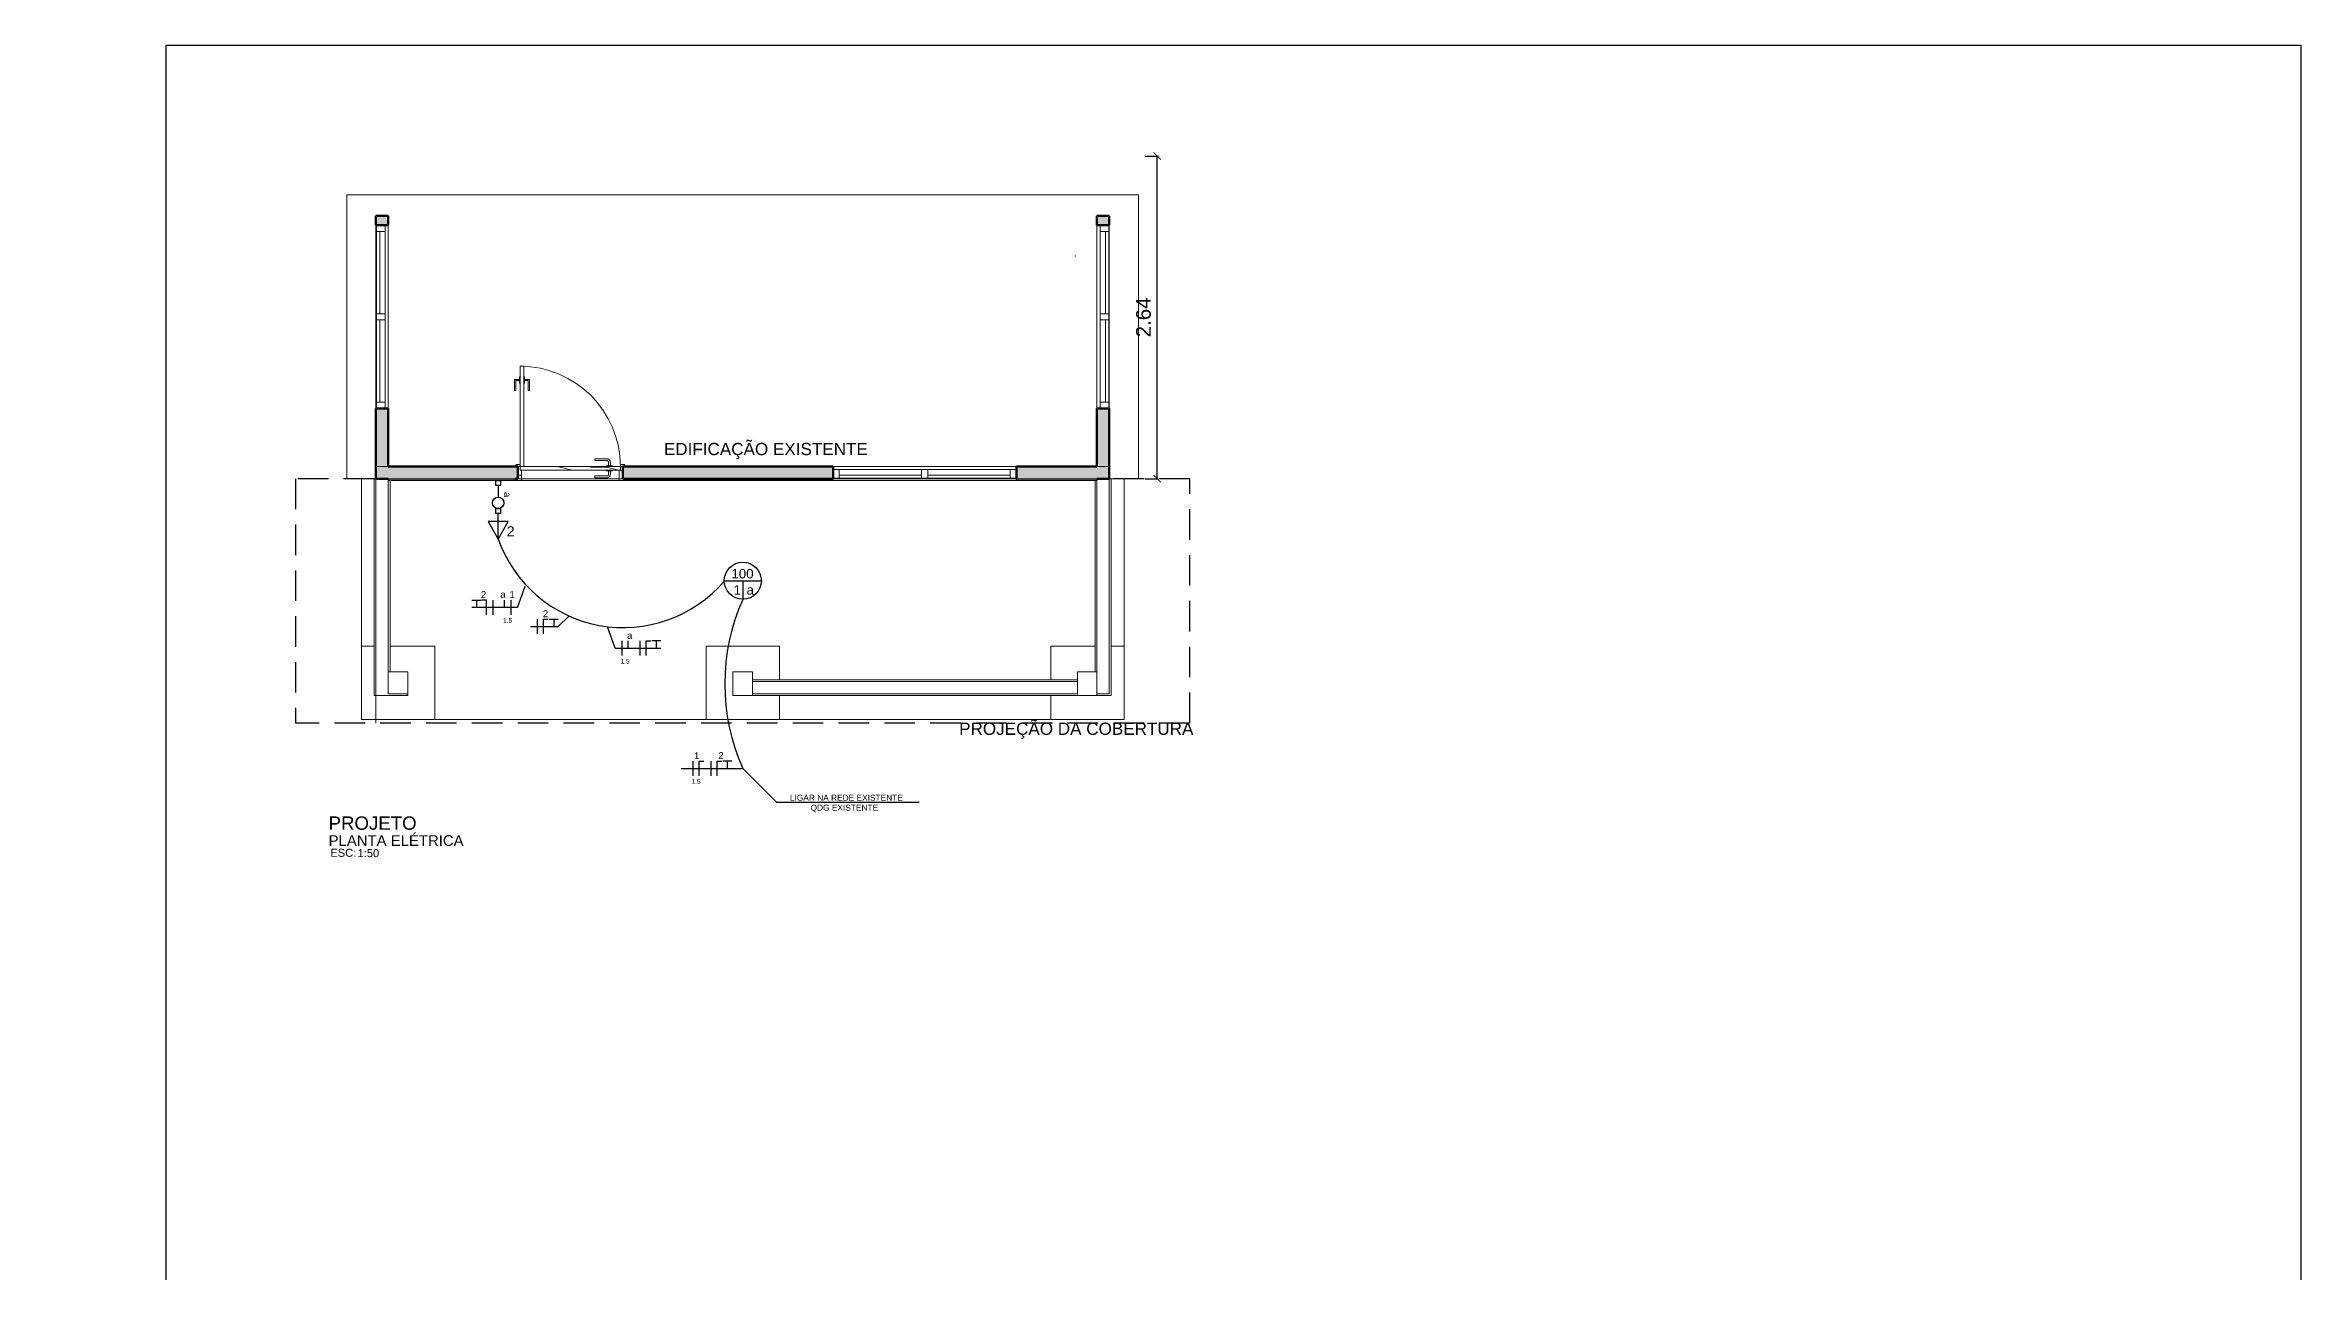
# Model space of a CAD drawing. Header units: inches. Extents: x -415 to -271, y -42 to 11.
# Drawn here: x -354.62 to -336.16, y -11.88 to -1.84 of the extents above; entities that cross this region are included whole.
import ezdxf
from ezdxf.enums import TextEntityAlignment as Align

# ---------------------------------------------------------------- set-up
doc = ezdxf.new("R2010")
doc.units = ezdxf.units.IN
doc.header["$MEASUREMENT"] = 0
doc.linetypes.add('HIDDEN', pattern=[0.375, 0.25, -0.125])
doc.layers.get('0').update_dxf_attribs({"color": 8})
doc.layers.get('DEFPOINTS').update_dxf_attribs({"lineweight": 0})
for name, color, linetype, lineweight in [('Abertura', 7, 'Continuous', 9), ('Arestas comuns', 7, 'Continuous', 20), ('Fundações estruturais', 7, 'Continuous', 9), ('Moldura_Montante', 7, 'Continuous', 20), ('Padrão de corte', 7, 'Continuous', 90), ('Paredes', 7, 'Continuous', 20), ('Pisos', 7, 'Continuous', 20), ('Portas', 7, 'Continuous', 20), ('Vidro', 7, 'Continuous', 9)]:
    doc.layers.add(name, color=color, linetype=linetype, lineweight=lineweight)
for name, color, linetype in [('ARQ-COTA-25', 12, 'Continuous'), ('ARQ-PIS', 1, 'Continuous'), ('ARQ-TAB', 1, 'Continuous'), ('ARQ-TXT-02', 2, 'Continuous'), ('ARQ-TXT-03', 3, 'Continuous'), ('ARQ-TXT-04', 4, 'Continuous'), ('DI-Linhas_do_quadro', 1, 'Continuous'), ('EL-Textos_pontos', 2, 'Continuous'), ('ELE-VT3', 30, 'Continuous'), ('PROJECÃO', 1, 'HIDDEN'), ('Texto', 3, 'Continuous')]:
    doc.layers.add(name, color=color, linetype=linetype)
doc.styles.add('Annotative', font='arial.ttf')
doc.styles.add('Arial', font='ARIALUNI.ttf')
doc.styles.add('ARIAL 1mm', font='arial.ttf', dxfattribs={"height": 0.1})
doc.styles.add('ELE-SIMB-12MM', font='arial.ttf', dxfattribs={"height": 0.12})
doc.styles.add('MÉDIO', font='arial.ttf', dxfattribs={"height": 0.13})
doc.dimstyles.new('1-50', dxfattribs={"dimtxt": 0.12, "dimasz": 0.06, "dimexe": 0.01, "dimexo": 0.05, "dimgap": 0.05, "dimtad": 1, "dimzin": 4, "dimdsep": 46, "dimtxsty": 'Annotative', "dimblk": 'ARCHTICK', "dimcen": 0.09, "dimclrd": 14, "dimclre": 14, "dimclrt": 2, "dimadec": 0, "dimazin": 0, "dimtfac": 1, "dimtix": 1, "dimtofl": 0, "dimtmove": 0, "dimatfit": 3, "dimldrblk": 'DOT', "dimfxl": 0.1, "dimfxlon": 1, "dimtolj": 1, "dimtzin": 0, "dimarcsym": 0})
pattern_1 = [(180, (26932.8, 10855.4), (-2e-13, -1270), [254, -381, 127, -508]), (180, (26043.8, 10823.6), (-2e-13, -1270), [254, -1016]), (180, (26170.8, 10760.1), (-2e-13, -1270), [127, -1143]), (180, (26869.3, 10728.4), (-2e-13, -1270), [63.5, -889, 63.5, -254]), (180, (26424.8, 10664.9), (-2e-13, -1270), [254, -381, 63.5, -571.5]), (180, (26742.3, 10633.1), (-2e-13, -1270), [190.5, -1079.5]), (180, (26424.8, 10601.4), (-2e-13, -1270), [381, -889]), (180, (26805.8, 10569.6), (-2e-13, -1270), [254, -1016]), (180, (26297.8, 10537.9), (-2e-13, -1270), [635, -635]), (180, (26678.8, 10474.4), (-2e-13, -1270), [127, -381, 254, -508]), (180, (25789.8, 10442.6), (-2e-13, -1270), [254, -1016]), (180, (26043.8, 10410.9), (-2e-13, -1270), [127, -1143]), (180, (26297.8, 10379.1), (-2e-13, -1270), [127, -1143]), (180, (26932.8, 10347.4), (-2e-13, -1270), [254, -1016]), (180, (26297.8, 10315.6), (-2e-13, -1270), [254, -1016]), (180, (26297.8, 10252.1), (-2e-13, -1270), [254, -254, 254, -508]), (180, (26551.8, 10188.6), (-2e-13, -1270), [127, -635, 254, -254]), (180, (26297.8, 10156.9), (-2e-13, -1270), [381, -889]), (180, (26297.8, 10093.4), (-2e-13, -1270), [254, -1016]), (180, (26805.8, 10061.6), (-2e-13, -1270), [381, -508, 127, -254]), (180, (26805.8, 9998.1), (-2e-13, -1270), [635, -635]), (180, (26043.8, 9966.4), (-2e-13, -1270), [127, -1143]), (180, (26424.8, 9934.6), (-2e-13, -1270), [254, -1016]), (180, (26678.8, 9902.9), (-2e-13, -1270), [127, -508, 127, -508]), (180, (26805.8, 9871.1), (-2e-13, -1270), [127, -381, 254, -508]), (180, (26551.8, 9839.4), (-2e-13, -1270), [127, -635, 127, -381]), (180, (26297.8, 9807.6), (-2e-13, -1270), [381, -889]), (180, (26805.8, 9744.1), (-2e-13, -1270), [254, -1016]), (180, (26170.8, 9712.4), (-2e-13, -1270), [127, -1143]), (180, (25916.8, 9680.6), (-2e-13, -1270), [127, -1143]), (194.036, (26043.78, 10760.1), (-1270, 0.005), [130.81, -5105.534]), (194.036, (25916.78, 10474.36), (-1270, 0.005), [130.81, -5105.534]), (194.036, (26043.78, 9712.36), (-1270, 0.005), [130.81, -5105.534]), (194.036, (26424.78, 10188.6), (-1270, 0.005), [130.81, -5105.534]), (194.036, (26170.78, 9998.1), (-1270, 0.005), [130.81, -5105.534]), (194.036, (26043.78, 10093.36), (-1270, 0.005), [130.81, -5105.534]), (194.036, (26678.78, 9871.1), (-1270, 0.005), [130.81, -5105.534]), (194.036, (26170.78, 9934.6), (-1270, 0.005), [130.81, -5105.534]), (194.036, (25916.78, 10410.86), (-1270, 0.005), [261.62, -4974.724]), (194.036, (26043.78, 10315.6), (-1270, 0.005), [261.62, -4974.724]), (194.036, (26043.78, 10252.1), (-1270, 0.005), [261.62, -4974.724]), (345.964, (26424.78, 10664.86), (1270, 0.005), [130.81, -261.62, 130.81, -4713.104]), (345.964, (26678.78, 10474.36), (1270, 0.005), [130.81, -5105.534]), (345.964, (26678.78, 9902.86), (1270, 0.005), [261.62, -4974.724]), (14.036, (26043.78, 10823.6), (1270, -0.005), [130.81, -5105.534]), (165.964, (25789.78, 10823.6), (-1270, -0.005), [130.81, -5105.534]), (165.964, (26170.78, 10379.1), (-1270, -0.005), [130.81, -5105.534]), (165.964, (25916.78, 10156.86), (-1270, -0.005), [130.81, -5105.534]), (165.964, (26424.78, 10061.6), (-1270, -0.005), [130.81, -5105.534]), (165.964, (26551.78, 9902.86), (-1270, -0.005), [130.81, -5105.534]), (165.964, (26424.78, 9839.36), (-1270, -0.005), [130.81, -5105.534]), (165.964, (26424.78, 10061.6), (-1270, -0.005), [130.81, -5105.534]), (165.964, (26043.78, 9871.1), (-1270, -0.005), [523.24, -4713.104]), (165.964, (26805.78, 10728.36), (-1270, -0.005), [523.24, -4713.104]), (165.964, (26678.78, 10633.1), (-1270, -0.005), [523.24, -4713.104]), (165.964, (26551.78, 10569.6), (-1270, -0.005), [130.81, -261.62, 261.62, -4582.294]), (165.964, (26551.78, 10474.36), (-1270, -0.005), [261.62, -261.62, 261.62, -4451.484]), (165.964, (26678.78, 10347.36), (-1270, -0.005), [523.24, -4713.104]), (165.964, (26805.78, 10252.1), (-1270, -0.005), [523.24, -4713.104]), (165.964, (26805.78, 10188.6), (-1270, -0.005), [523.24, -4713.104]), (165.964, (25916.78, 9807.6), (-1270, -0.005), [130.81, -5105.534]), (165.964, (25789.78, 9680.6), (-1270, -0.005), [261.62, -4974.724]), (165.964, (26551.78, 9744.1), (-1270, -0.005), [261.62, -4974.724]), (165.964, (26678.78, 10855.36), (-1270, -0.005), [523.24, -4713.104]), (165.964, (25916.78, 9966.36), (-1270, -0.005), [392.43, -4843.914]), (165.964, (25789.78, 10061.6), (-1270, -0.005), [784.86, -4451.484])]

# ---------------------------------------------------------------- blocks, each defined once
blk = doc.blocks.new('PORTA MADEIRA - PM 80x210cm-2565474-REVESTIMENTOS')
at = {"layer": 'Portas', "true_color": 0x787878}
h = blk.add_hatch(dxfattribs=at)
h.set_pattern_fill('FP_3', color=8, style=0, pattern_type=2)
h.set_pattern_definition(pattern_1)
h.paths.add_polyline_path([(-400, 65), (-440, 65), (-447, 62), (-450, 55), (-450, 50), (-430, 50), (-430, -50), (-450, -50), (-450, -55), (-447, -62), (-440, -65), (-410, -65), (-410, -20), (-400, -20), (-400, 36)])
h.paths.add_polyline_path([(430, 65), (400, 65), (400, -20), (410, -20), (410, -65), (440, -65), (447, -62), (450, -55), (450, -50), (430, -50), (430, 50), (450, 50), (450, 55), (447, 62), (440, 65)])
h = blk.add_hatch(dxfattribs=at)
h.set_pattern_fill('FP_3', color=8, style=0, pattern_type=2)
h.set_pattern_definition(pattern_1)
h.paths.add_polyline_path([(-404, -20), (-410, -20), (-410, -50), (410, -50), (410, -20), (-328, -20)])
at = {"layer": 'Abertura'}
for p, q in [((410, -50), (380, -50)), ((380, -50), (380, -870)), ((410, -870), (410, -50)), ((344, -673), (334, -673)), ((334, -673), (334, -763)), ((344, -753), (344, -673)), ((374, -733), (374, -783)), ((380, -733), (374, -733)), ((380, -783), (380, -733)), ((410, -733), (416, -733)), ((410, -783), (410, -733)), ((416, -733), (416, -783)), ((446, -753), (446, -673)), ((446, -673), (456, -673)), ((456, -673), (456, -763)), ((334, -763), (374, -763)), ((374, -753), (344, -753)), ((374, -783), (380, -783)), ((380, -870), (410, -870)), ((416, -783), (410, -783)), ((416, -753), (446, -753)), ((456, -763), (416, -763))]:
    blk.add_line(p, q, dxfattribs=at)
blk.add_arc((410, -50), 820, 180, 270, dxfattribs=at)
at = {"layer": 'Portas'}
for p, q in [((-450, 50), (450, 50)), ((-400, 65), (-440, 65)), ((-400, -20), (-400, 65)), ((-328, 15), (-328, -15)), ((-313, -15), (-313, 15)), ((-200, 42), (-300, 42)), ((-300, 27), (-200, 27)), ((-200, 27), (-200, 42)), ((440, 65), (400, 65)), ((400, 65), (400, -20)), ((-450, -50), (-450, -55)), ((450, -50), (-450, -50)), ((-440, -65), (-410, -65)), ((-410, -65), (-410, -20)), ((-410, -20), (-400, -20)), ((410, -20), (-410, -20)), ((-410, -20), (-410, -50)), ((-410, -50), (410, -50)), ((-345, -15), (-345, -20)), ((-295, -15), (-345, -15)), ((-345, -50), (-345, -55)), ((-345, -55), (-295, -55)), ((-328, -55), (-328, -85)), ((-313, -85), (-313, -55)), ((-200, -98), (-300, -98)), ((-300, -113), (-200, -113)), ((-295, -20), (-295, -15)), ((-295, -55), (-295, -50)), ((-200, -113), (-200, -98)), ((410, -50), (380, -50)), ((400, -20), (410, -20)), ((410, -20), (410, -65)), ((410, -50), (410, -20)), ((410, -65), (440, -65)), ((450, -55), (450, -50)), ((380, -733), (374, -733)), ((374, -733), (374, -783)), ((380, -783), (380, -733)), ((416, -733), (410, -733)), ((410, -733), (410, -783)), ((416, -783), (416, -733)), ((374, -783), (380, -783)), ((410, -783), (416, -783))]:
    blk.add_line(p, q, dxfattribs=at)
at = {"layer": 'Portas', "flags": 128}
for points in [[(-300, 42), (-301, 42), (-302, 42), (-303, 42), (-304, 42), (-305, 42), (-307, 42), (-308, 41), (-309, 41), (-310, 41), (-311, 40), (-312, 40), (-313, 39), (-314, 39), (-315, 38), (-316, 38), (-316, 37), (-317, 36), (-318, 36), (-319, 35), (-320, 34), (-320, 33), (-321, 33), (-322, 32), (-323, 31), (-323, 30), (-324, 29), (-324, 28), (-325, 27), (-325, 26), (-326, 25), (-326, 24), (-326, 23), (-327, 22), (-327, 21), (-327, 20), (-327, 19), (-327, 17), (-327, 16), (-328, 15), (-328, 15)], [(-313, 15), (-313, 15), (-312, 16), (-312, 16), (-312, 17), (-312, 17), (-312, 18), (-312, 18), (-312, 19), (-312, 19), (-312, 20), (-311, 20), (-311, 21), (-311, 21), (-311, 22), (-310, 22), (-310, 22), (-310, 23), (-309, 23), (-309, 24), (-309, 24), (-308, 24), (-308, 25), (-308, 25), (-307, 25), (-307, 26), (-306, 26), (-306, 26), (-305, 26), (-305, 26), (-305, 27), (-304, 27), (-304, 27), (-303, 27), (-303, 27), (-302, 27), (-302, 27), (-301, 27), (-301, 27), (-300, 27), (-300, 27)], [(-328, -85), (-327, -86), (-327, -87), (-327, -88), (-327, -89), (-327, -90), (-327, -92), (-326, -93), (-326, -94), (-326, -95), (-325, -96), (-325, -97), (-324, -98), (-324, -99), (-323, -100), (-323, -101), (-322, -101), (-321, -102), (-321, -103), (-320, -104), (-319, -105), (-318, -105), (-318, -106), (-317, -107), (-316, -108), (-315, -108), (-314, -109), (-313, -109), (-312, -110), (-311, -110), (-310, -111), (-309, -111), (-308, -111), (-307, -112), (-306, -112), (-305, -112), (-304, -112), (-302, -112), (-301, -112), (-300, -113), (-300, -113)], [(-300, -98), (-300, -98), (-301, -97), (-301, -97), (-302, -97), (-302, -97), (-303, -97), (-303, -97), (-304, -97), (-304, -97), (-305, -97), (-305, -96), (-306, -96), (-306, -96), (-307, -96), (-307, -95), (-307, -95), (-308, -95), (-308, -94), (-309, -94), (-309, -94), (-309, -93), (-310, -93), (-310, -93), (-310, -92), (-311, -92), (-311, -91), (-311, -91), (-311, -90), (-311, -90), (-312, -90), (-312, -89), (-312, -89), (-312, -88), (-312, -88), (-312, -87), (-312, -87), (-312, -86), (-313, -86), (-313, -85), (-313, -85)]]:
    blk.add_lwpolyline(points, dxfattribs=at)
at = {"layer": 'Portas'}
for centre, start, end in [((-440, 55), 90, 180), ((-440, 55), 90, 180), ((440, 55), 360, 90), ((440, 55), 360, 90), ((-440, -55), 180, 270), ((-440, -55), 180, 270), ((440, -55), 270, 360), ((440, -55), 270, 360)]:
    blk.add_arc(centre, 10, start, end, dxfattribs=at)
blk = doc.blocks.new('janela ambev 2 panos - 72_W_ x 68_H_-2553697-REVESTIMENTOS')
at = {"layer": 'Moldura_Montante'}
for p, q in [((-1321, 51), (-1372, 51)), ((-1321, -19), (-1321, 51)), ((-596, 51), (-647, 51)), ((-647, 51), (-647, -19)), ((-596, -19), (-596, 51)), ((128, 51), (78, 51)), ((78, 51), (78, -19)), ((-1372, -19), (-1321, -19)), ((-647, -19), (-596, -19)), ((78, -19), (128, -19))]:
    blk.add_line(p, q, dxfattribs=at)
at = {"layer": 'Moldura_Montante', "lineweight": 9}
for p, q in [((-1321, 51), (-647, 51)), ((-596, 51), (78, 51)), ((-647, -19), (-1321, -19)), ((78, -19), (-596, -19))]:
    blk.add_line(p, q, dxfattribs=at)
at = {"layer": 'Vidro'}
for p, q in [((-647, 7), (-1321, 7)), ((-1321, 7), (-1321, -19)), ((-647, -19), (-647, 7)), ((78, 7), (-596, 7)), ((-596, 7), (-596, -19)), ((78, -19), (78, 7)), ((-1321, -19), (-647, -19)), ((-596, -19), (78, -19))]:
    blk.add_line(p, q, dxfattribs=at)
blk = doc.blocks.new('janela ambev 2 panos - 72_W_ x 68_H_-2558328-REVESTIMENTOS')
at = {"layer": 'Moldura_Montante'}
for p, q in [((-1372, 19), (-1321, 19)), ((-1321, 19), (-1321, -51)), ((-647, 19), (-596, 19)), ((-647, -51), (-647, 19)), ((-596, 19), (-596, -51)), ((78, 19), (128, 19)), ((78, -51), (78, 19)), ((-1321, -51), (-1372, -51)), ((-596, -51), (-647, -51)), ((128, -51), (78, -51))]:
    blk.add_line(p, q, dxfattribs=at)
at = {"layer": 'Moldura_Montante', "lineweight": 9}
for p, q in [((-647, 19), (-1321, 19)), ((78, 19), (-596, 19)), ((-1321, -51), (-647, -51)), ((-596, -51), (78, -51))]:
    blk.add_line(p, q, dxfattribs=at)
at = {"layer": 'Vidro'}
for p, q in [((-1321, 19), (-647, 19)), ((-1321, -7), (-1321, 19)), ((-647, 19), (-647, -7)), ((-596, 19), (78, 19)), ((-596, -7), (-596, 19)), ((78, 19), (78, -7)), ((-647, -7), (-1321, -7)), ((78, -7), (-596, -7))]:
    blk.add_line(p, q, dxfattribs=at)
blk = doc.blocks.new('_ArchTick')
at = {"color": 0, "linetype": 'ByBlock', "const_width": 0.15}
blk.add_lwpolyline([(-0.5, -0.5), (0.5, 0.5)], dxfattribs=at)
blk = doc.blocks.new('*D682')
at = {"layer": 'ARQ-TAB', "color": 14, "linetype": 'ByBlock', "lineweight": -2, "transparency": 16777216}
for p, q in [((-345.623, -2.752), (-345.513, -2.752)), ((-345.523, -5.392), (-345.523, -2.752)), ((-345.623, -5.392), (-345.513, -5.392))]:
    blk.add_line(p, q, dxfattribs=at)
at = {"layer": 'DEFPOINTS', "color": 0, "linetype": 'ByBlock', "transparency": 16777216}
for p in [(-360.983, -2.752), (-345.523, -2.752), (-345.901, -5.392)]:
    blk.add_point(p, dxfattribs=at)
at = {"layer": 'ARQ-TAB', "color": 14, "linetype": 'ByBlock', "lineweight": -2, "transparency": 16777216, "xscale": 0.06, "yscale": 0.06, "zscale": 0.06}
for p, rotation in [((-345.523, -2.752), 90), ((-345.523, -5.392), 270)]:
    blk.add_blockref('_ArchTick', p, dxfattribs=dict(at, rotation=rotation))
at = {"layer": 'ARQ-TAB', "color": 2, "linetype": 'ByBlock', "transparency": 16777216, "insert": (-345.635, -4.072), "char_height": 0.12, "attachment_point": 5, "rotation": 90, "style": 'Annotative'}
blk.add_mtext('\\A1;2.64', dxfattribs=at)
blk = doc.blocks.new('_Dot')
at = {"color": 0, "linetype": 'ByBlock', "lineweight": -2}
blk.add_line((-0.5, 0), (-1, 0), dxfattribs=at)
at = {"color": 0, "linetype": 'ByBlock', "const_width": 0.5}
blk.add_lwpolyline([(-0.25, 0, 1), (0.25, 0, 1)], format="xyb", close=True, dxfattribs=at)
blk = doc.blocks.new('*U502')
at = {"layer": 'ELE-VT3'}
blk.add_lwpolyline([(-0.026, 0.026), (0.026, 0.026), (0.026, -0.026), (-0.026, -0.026)], close=True, dxfattribs=at)
blk.add_lwpolyline([(0.026, 0), (0.154, 0)], dxfattribs=at)
blk.add_circle((0.217, 0), 0.0623, dxfattribs=at)
at = {"layer": 'ELE-VT3', "style": 'ARIAL 1mm'}
blk.add_attdef('A', text='', height=0.075, dxfattribs=at).set_placement((0.127, 0.1), align=Align.MIDDLE_CENTER)
blk = doc.blocks.new('ELE-SIM-TOM7')
at = {"ltscale": 0.01}
blk.add_lwpolyline([(0.28, 0.332), (0.333, 0.332), (0.333, 0.28), (0.28, 0.28)], close=True, dxfattribs=at)
for points in [[(0.306, 0), (0.306, 0.28)], [(0.306, 0), (0.306, 0.28)], [(0.306, 0), (0.306, 0.28)], [(0.417, 0.191), (0.196, 0.191), (0.306, 0), (0.417, 0.191)], [(0.417, 0.191), (0.196, 0.191), (0.306, 0), (0.417, 0.191)], [(0.417, 0.191), (0.196, 0.191), (0.306, 0), (0.417, 0.191)]]:
    blk.add_lwpolyline(points, dxfattribs=at)
at = {"style": 'ARIAL 1mm'}
blk.add_attdef('1', text='', height=0.11, dxfattribs=at).set_placement((0.287, -0.073), align=Align.MIDDLE_CENTER)
blk = doc.blocks.new('*U503')
for p, q in [((-0.0685, 0), (-0.0123, 0)), ((-0.0404, 0), (-0.0404, -0.0281))]:
    blk.add_line(p, q)
blk.add_circle((-0.0404, 0), 0.0281)
at = {"style": 'ELE-SIMB-12MM'}
blk.add_attdef('POTENCIA', text='', height=0.0144, dxfattribs=at).set_placement((-0.0409, 0.0035), align=Align.CENTER)
blk.add_attdef('CIRCUITO', text='', height=0.0144, dxfattribs=at).set_placement((-0.0433, -0.0212), align=Align.RIGHT)
blk.add_attdef('INTERRUPTOR', (-0.0347, -0.021), '', height=0.0144, dxfattribs=at)
blk = doc.blocks.new('A$Cefc4d34c')
at = {"layer": 'ELE-VT3'}
for p, q in [((0.062, 0.102), (0.437, 0.102)), ((0.17, 0.102), (0.17, 0.162))]:
    blk.add_line(p, q, dxfattribs=at)
for points in [[(0.062, 0.102), (0, 0.277)], [(0.117, 0.162), (0.117, 0.042)], [(0.264, 0.162), (0.264, 0.042)], [(0.317, 0.042), (0.317, 0.162), (0.354, 0.162)], [(0.437, 0.162), (0.362, 0.162)], [(0.399, 0.162), (0.399, 0.102)]]:
    blk.add_lwpolyline(points, dxfattribs=at)
at = {"layer": 'ELE-VT3', "attachment_point": 1, "style": 'ARIAL 1mm'}
for s, insert, char_height, width in [('a', (0.16, 0.235), 0.0562, 0.0464), ('1.5', (0.108, 0.015), 0.0377, 0.03107)]:
    blk.add_mtext(s, dxfattribs=dict(at, insert=insert, char_height=char_height, width=width))
at = {"layer": 'ELE-VT3', "style": 'ARIAL 1mm'}
for tag, p in [('1', (0.113, 0.207)), ('2', (0.347, 0.207))]:
    blk.add_attdef(tag, text='', height=0.0562, dxfattribs=at).set_placement(p, align=Align.MIDDLE_CENTER)
blk = doc.blocks.new('*U506')
at = {"layer": 'ARQ-TXT-02', "insert": (0.2739, 0.2042), "char_height": 0.03, "attachment_point": 1, "style": 'Arial'}
blk.add_mtext_dynamic_manual_height_columns('ESC:', width=0.001376, gutter_width=0.25, heights=[0], dxfattribs=at)
at = {"layer": 'ARQ-TXT-02', "style": 'Arial'}
blk.add_attdef('ESCALA', (0.376, 0.1729), '', height=0.03, dxfattribs=at)
at = {"layer": 'ARQ-TXT-03', "style": 'Arial'}
blk.add_attdef('DESENHO', (0.2677, 0.215), '', height=0.04, dxfattribs=at)
at = {"layer": 'ARQ-TXT-04', "style": 'Arial'}
blk.add_attdef('MATÉRIA', text='', height=0.05, dxfattribs=at).set_placement((0.2677, 0.2605), align=Align.BOTTOM_LEFT)

msp = doc.modelspace()

# ---------------------------------------------------------------- hatches: boundary and pattern name
at = {"layer": 'Padrão de corte', "lineweight": 9}
h = msp.add_hatch(color=256, dxfattribs=at)
h.paths.add_polyline_path([(-351.816, -5.292), (-351.816, -4.817), (-351.916, -4.817), (-351.916, -5.292)])
h.paths.add_polyline_path([(-351.916, -3.317), (-351.816, -3.317), (-351.816, -3.242), (-351.916, -3.242)])
h = msp.add_hatch(color=256, dxfattribs=at)
h.paths.add_polyline_path([(-345.916, -5.292), (-345.916, -4.817), (-346.016, -4.817), (-346.016, -5.292), (-345.979, -5.292)])
h.paths.add_polyline_path([(-345.916, -3.317), (-345.916, -3.242), (-346.016, -3.242), (-346.016, -3.317), (-345.979, -3.317)])
h = msp.add_hatch(color=256, dxfattribs=at)
h.paths.add_polyline_path([(-351.816, -5.392), (-350.756, -5.392), (-350.756, -5.292), (-351.916, -5.292), (-351.916, -5.392)])
h.paths.add_polyline_path([(-345.916, -5.392), (-345.916, -5.292), (-346.676, -5.292), (-346.676, -5.392), (-345.979, -5.392)])
h.paths.add_polyline_path([(-349.896, -5.392), (-348.176, -5.392), (-348.176, -5.292), (-349.896, -5.292)])
at = {"layer": 'Padrão de corte', "true_color": 0x808080}
h = msp.add_hatch(color=8, dxfattribs=at)
h.paths.add_polyline_path([(-349.618, -5.407), (-348.176, -5.407), (-348.176, -5.397), (-349.876, -5.397), (-349.876, -5.407)])
h.paths.add_polyline_path([(-346.016, -5.407), (-346.016, -5.397), (-346.676, -5.397), (-346.676, -5.407)])
h.paths.add_polyline_path([(-350.832, -5.407), (-350.776, -5.407), (-350.776, -5.397), (-351.816, -5.397), (-351.816, -5.407)])

# ---------------------------------------------------------------- linework, layer by layer
at = {"color": 1, "transparency": 33554687}
for centre, radius, start, end in [((-349.892, -5.524), 1.086, 199.499, 319.5936), ((-347.377, -7.071), 1.685, 155.7639, 204.2361)]:
    msp.add_arc(centre, radius, start, end, dxfattribs=at)
at = {"layer": 'Arestas comuns'}
for p, q in [((-351.816, -5.292), (-351.916, -5.292)), ((-345.916, -5.292), (-346.016, -5.292)), ((-351.816, -5.392), (-350.776, -5.392)), ((-351.816, -5.397), (-350.776, -5.397)), ((-349.876, -5.397), (-348.176, -5.397)), ((-346.676, -5.392), (-346.016, -5.392)), ((-346.676, -5.397), (-346.016, -5.397))]:
    msp.add_line(p, q, dxfattribs=at)
at = {"layer": 'ARQ-PIS', "color": 4, "linetype": 'ByBlock'}
msp.add_lwpolyline([(-353.632, -1.844), (-336.164, -1.844), (-336.164, -21.921), (-353.632, -21.921)], close=True, dxfattribs=at)
at = {"layer": 'ARQ-TAB'}
msp.add_line((-346.198, -3.567), (-346.192, -3.567), dxfattribs=at)
at = {"layer": 'DI-Linhas_do_quadro', "linetype": 'Continuous', "transparency": 33554687}
msp.add_line((-347.47, -8.041), (-348.636, -8.041), dxfattribs=at)
msp.add_lwpolyline([(-348.636, -8.041), (-348.914, -7.763)], dxfattribs=at)
at = {"layer": 'ELE-VT3'}
for p, q in [((-350.757, -6.445), (-351.131, -6.445)), ((-350.864, -6.445), (-350.864, -6.385)), ((-350.652, -6.602), (-350.424, -6.602)), ((-349.42, -7.763), (-348.914, -7.763))]:
    msp.add_line(p, q, dxfattribs=at)
for points in [[(-350.757, -6.445), (-350.694, -6.27)], [(-351.131, -6.385), (-351.056, -6.385)], [(-351.094, -6.385), (-351.094, -6.445)], [(-351.011, -6.505), (-351.011, -6.385), (-351.049, -6.385)], [(-350.959, -6.385), (-350.959, -6.505)], [(-350.812, -6.385), (-350.812, -6.505)], [(-350.596, -6.542), (-350.596, -6.662)], [(-350.544, -6.662), (-350.544, -6.542), (-350.506, -6.542)], [(-350.424, -6.543), (-350.499, -6.543)], [(-350.461, -6.543), (-350.461, -6.603)], [(-350.424, -6.602), (-350.338, -6.517)], [(-349.324, -7.703), (-349.324, -7.823)], [(-349.271, -7.823), (-349.271, -7.703), (-349.234, -7.703)], [(-349.176, -7.703), (-349.176, -7.823)], [(-349.124, -7.823), (-349.124, -7.703), (-349.086, -7.703)], [(-349.004, -7.703), (-349.079, -7.703)], [(-349.041, -7.703), (-349.041, -7.763)]]:
    msp.add_lwpolyline(points, dxfattribs=at)
at = {"layer": 'Fundações estruturais', "color": 253, "true_color": 0x999999}
for p, q in [((-352.034, -6.762), (-352.034, -7.362)), ((-351.931, -6.762), (-352.034, -6.762)), ((-351.434, -6.762), (-351.801, -6.762)), ((-351.434, -7.362), (-351.434, -6.762)), ((-349.214, -6.762), (-349.214, -7.362)), ((-348.614, -6.762), (-349.214, -6.762)), ((-348.614, -7.037), (-348.614, -6.762)), ((-346.394, -6.762), (-346.394, -7.037)), ((-346.031, -6.762), (-346.394, -6.762)), ((-345.794, -6.762), (-345.901, -6.762)), ((-345.794, -7.362), (-345.794, -6.762)), ((-348.614, -7.362), (-348.614, -7.167)), ((-346.394, -7.167), (-346.394, -7.362)), ((-352.034, -7.362), (-351.434, -7.362)), ((-349.214, -7.362), (-348.614, -7.362)), ((-346.394, -7.362), (-345.794, -7.362))]:
    msp.add_line(p, q, dxfattribs=at)
at = {"layer": 'Paredes', "lineweight": 70}
for p, q in [((-351.816, -3.242), (-351.916, -3.242)), ((-351.916, -3.242), (-351.916, -3.317)), ((-351.916, -3.317), (-351.816, -3.317)), ((-351.816, -3.317), (-351.816, -3.242)), ((-345.916, -3.242), (-346.016, -3.242)), ((-346.016, -3.242), (-346.016, -3.317)), ((-346.016, -3.317), (-345.916, -3.317)), ((-345.916, -3.317), (-345.916, -3.242)), ((-351.816, -4.817), (-351.916, -4.817)), ((-351.916, -4.817), (-351.916, -5.392)), ((-351.816, -5.292), (-351.816, -4.817)), ((-345.916, -4.817), (-346.016, -4.817)), ((-346.016, -4.817), (-346.016, -5.292)), ((-345.916, -5.392), (-345.916, -4.817)), ((-350.756, -5.292), (-351.816, -5.292)), ((-350.756, -5.392), (-350.756, -5.292)), ((-348.176, -5.292), (-349.896, -5.292)), ((-349.896, -5.292), (-349.896, -5.392)), ((-348.176, -5.392), (-348.176, -5.292)), ((-346.016, -5.292), (-346.676, -5.292)), ((-346.676, -5.292), (-346.676, -5.392)), ((-351.916, -5.392), (-351.816, -5.392)), ((-350.776, -5.392), (-350.756, -5.392)), ((-349.896, -5.392), (-348.176, -5.392)), ((-346.016, -5.392), (-345.916, -5.392))]:
    msp.add_line(p, q, dxfattribs=at)
at = {"layer": 'Paredes'}
for p, q in [((-351.916, -4.817), (-351.916, -3.317)), ((-351.816, -3.317), (-351.816, -4.817)), ((-346.016, -4.817), (-346.016, -3.317)), ((-345.916, -3.317), (-345.916, -4.817)), ((-348.176, -5.292), (-346.676, -5.292)), ((-351.931, -7.167), (-351.931, -5.392)), ((-351.916, -5.392), (-351.931, -5.392)), ((-351.916, -7.152), (-351.916, -5.392)), ((-351.816, -6.972), (-351.816, -5.392)), ((-351.816, -5.407), (-350.776, -5.407)), ((-351.801, -5.407), (-351.801, -6.972)), ((-350.776, -5.407), (-350.776, -5.392)), ((-349.876, -5.392), (-349.876, -5.407)), ((-346.016, -5.407), (-349.876, -5.407)), ((-346.676, -5.392), (-348.176, -5.392)), ((-348.176, -5.407), (-348.176, -5.392)), ((-346.676, -5.392), (-346.676, -5.407)), ((-346.031, -6.972), (-346.031, -5.407)), ((-346.016, -5.392), (-346.016, -6.972)), ((-345.916, -5.392), (-345.916, -7.152)), ((-345.901, -5.392), (-345.916, -5.392)), ((-345.901, -5.392), (-345.901, -7.167)), ((-351.656, -7.167), (-351.931, -7.167)), ((-351.656, -7.167), (-351.656, -7.152)), ((-348.996, -7.167), (-348.996, -7.152)), ((-345.901, -7.167), (-348.996, -7.167)), ((-348.836, -7.037), (-346.176, -7.037)), ((-348.836, -7.052), (-346.176, -7.052)), ((-346.176, -7.152), (-348.836, -7.152)), ((-346.016, -7.152), (-345.916, -7.152))]:
    msp.add_line(p, q, dxfattribs=at)
at = {"layer": 'Pisos'}
for p, q in [((-352.156, -3.069), (-352.156, -5.392)), ((-345.676, -3.069), (-352.156, -3.069)), ((-345.676, -5.392), (-345.676, -3.069))]:
    msp.add_line(p, q, dxfattribs=at)
at = {"layer": 'Pisos', "color": 253, "true_color": 0x999999}
msp.add_line((-351.916, -7.392), (-351.916, -5.392), dxfattribs=at)
at = {"layer": 'Pisos', "color": 254, "true_color": 0xd6d6d6}
for p, q in [((-349.926, -5.392), (-350.726, -5.392)), ((-345.676, -5.392), (-345.901, -5.392))]:
    msp.add_line(p, q, dxfattribs=at)
at = {"layer": 'Pisos', "linetype": 'ByBlock'}
for points in [[(-351.931, -5.392), (-352.034, -5.392), (-352.034, -7.362), (-345.794, -7.362), (-345.794, -5.392), (-345.901, -5.392), (-345.901, -7.167), (-348.996, -7.167), (-348.996, -6.972), (-348.836, -6.972), (-348.836, -7.037), (-346.176, -7.037), (-346.176, -6.972), (-346.031, -6.972), (-346.031, -5.407), (-351.801, -5.407), (-351.801, -6.972), (-351.656, -6.972), (-351.656, -7.167), (-351.931, -7.167), (-351.931, -5.392)], [(-351.816, -6.972), (-351.656, -6.972), (-351.656, -7.152), (-351.816, -7.152), (-351.816, -6.972)], [(-346.031, -6.972), (-346.016, -6.972), (-346.016, -7.167)], [(-348.836, -7.037), (-348.836, -7.167)], [(-346.176, -7.037), (-346.176, -7.167)]]:
    msp.add_lwpolyline(points, dxfattribs=at)
at = {"layer": 'PROJECÃO'}
for p, q in [((-351.931, -5.392), (-352.576, -5.392)), ((-352.576, -5.392), (-352.576, -7.392)), ((-345.256, -5.392), (-345.916, -5.392)), ((-345.256, -7.392), (-345.256, -5.392)), ((-345.256, -7.392), (-352.576, -7.392))]:
    msp.add_line(p, q, dxfattribs=at)

# ---------------------------------------------------------------- block references
at = {"layer": 'Abertura', "xscale": 0.001, "yscale": 0.001, "zscale": 0.001, "rotation": 180}
msp.add_blockref('PORTA MADEIRA - PM 80x210cm-2565474-REVESTIMENTOS', (-350.326, -5.342), dxfattribs=at)
at = {"layer": 'ARQ-COTA-25', "ltscale": 0.0019, "transparency": 33554687, "xscale": 2.182293811436701, "yscale": 2.182293811436701, "zscale": 2.182293811436701}
msp.add_blockref('*U506', (-352.888, -8.866), dxfattribs=at).add_auto_attribs({'ESCALA': '1:50', 'DESENHO': 'PLANTA ELÉTRICA', 'MATÉRIA': 'PROJETO'})
at = {"layer": 'ARQ-TAB', "color": 230, "linetype": 'ByBlock'}
msp.add_blockref('A$Cefc4d34c', (-350.022, -6.882), dxfattribs=at)
at = {"layer": 'ELE-VT3', "xscale": 0.75, "yscale": 0.75, "zscale": 0.75, "rotation": 270}
msp.add_blockref('*U502', (-350.916, -5.427), dxfattribs=at).add_auto_attribs({'A': 'a'})
at = {"layer": 'ELE-VT3', "xscale": 0.7500000000000127, "yscale": 0.7500000000000127, "zscale": 0.7500000000000127}
msp.add_blockref('ELE-SIM-TOM7', (-351.146, -5.886), dxfattribs=at)
at = {"layer": 'ELE-VT3', "xscale": 5.4, "yscale": 5.4, "zscale": 5.4}
msp.add_blockref('*U503', (-348.696, -6.227), dxfattribs=at).add_auto_attribs({'INTERRUPTOR': 'a', 'POTENCIA': '100', 'CIRCUITO': '1'})
at = {"layer": 'Vidro', "xscale": 0.001, "yscale": 0.001, "zscale": 0.001}
for name, p, rotation in [('janela ambev 2 panos - 72_W_ x 68_H_-2553697-REVESTIMENTOS', (-351.892, -4.689), 269.9999999999999), ('janela ambev 2 panos - 72_W_ x 68_H_-2558328-REVESTIMENTOS', (-345.939, -4.689), 269.9999999999997)]:
    msp.add_blockref(name, p, dxfattribs=dict(at, rotation=rotation))
msp.add_blockref('janela ambev 2 panos - 72_W_ x 68_H_-2553697-REVESTIMENTOS', (-346.804, -5.369), dxfattribs=at)

# ---------------------------------------------------------------- texts
at = {"layer": 'EL-Textos_pontos', "transparency": 33554687, "style": 'Arial'}
for s, p in [('LIGAR NA REDE EXISTENTE', (-348.529, -8.027)), ('QDG EXISTENTE', (-348.36, -8.108))]:
    msp.add_text(s, height=0.0488, dxfattribs=at).set_placement(p)
at = {"layer": 'ELE-VT3', "style": 'ARIAL 1mm'}
for s, insert, char_height, width, attachment_point in [('a', (-350.855, -6.311), 0.0562, 0.0464, 3), ('1.5', (-350.802, -6.532), 0.0377, 0.03107, 3), ('1.5', (-349.333, -7.85), 0.0377, 0.03107, 1)]:
    msp.add_mtext(s, dxfattribs=dict(at, insert=insert, char_height=char_height, width=width, attachment_point=attachment_point))
for tag, height, p in [('2', 0.0825, (-350.814, -5.822)), ('2', 0.0562, (-351.036, -6.34)), ('1', 0.0562, (-350.802, -6.34)), ('2', 0.0562, (-350.529, -6.497)), ('1', 0.0562, (-349.292, -7.658)), ('2', 0.0562, (-349.093, -7.658))]:
    msp.add_attdef(tag, text='1', height=height, dxfattribs=at).set_placement(p, align=Align.MIDDLE_CENTER)
at = {"layer": 'Texto', "color": 2, "char_height": 0.1, "width": 6.86669, "attachment_point": 1, "style": 'MÉDIO'}
for s, insert in [('EDIFICAÇÃO EXISTENTE', (-349.56, -5.099)), ('PROJEÇÃO DA COBERTURA', (-347.144, -7.388))]:
    msp.add_mtext(s, dxfattribs=dict(at, insert=insert))

# ---------------------------------------------------------------- dimensions: what is measured, and where the dimension line sits
at = {"layer": 'ARQ-TAB', "color": 230, "linetype": 'ByBlock'}
dim = msp.add_linear_dim(base=(-345.523, -2.752), p1=(-345.901, -5.392), p2=(-360.983, -2.752), angle=90, dimstyle='1-50', override={"dimtmove": 1}, dxfattribs=at)
dim.commit()
dim.dimension.update_dxf_attribs({"geometry": '*D682', "text_midpoint": (-345.635, -4.072)})

doc.saveas('drawing.dxf')
